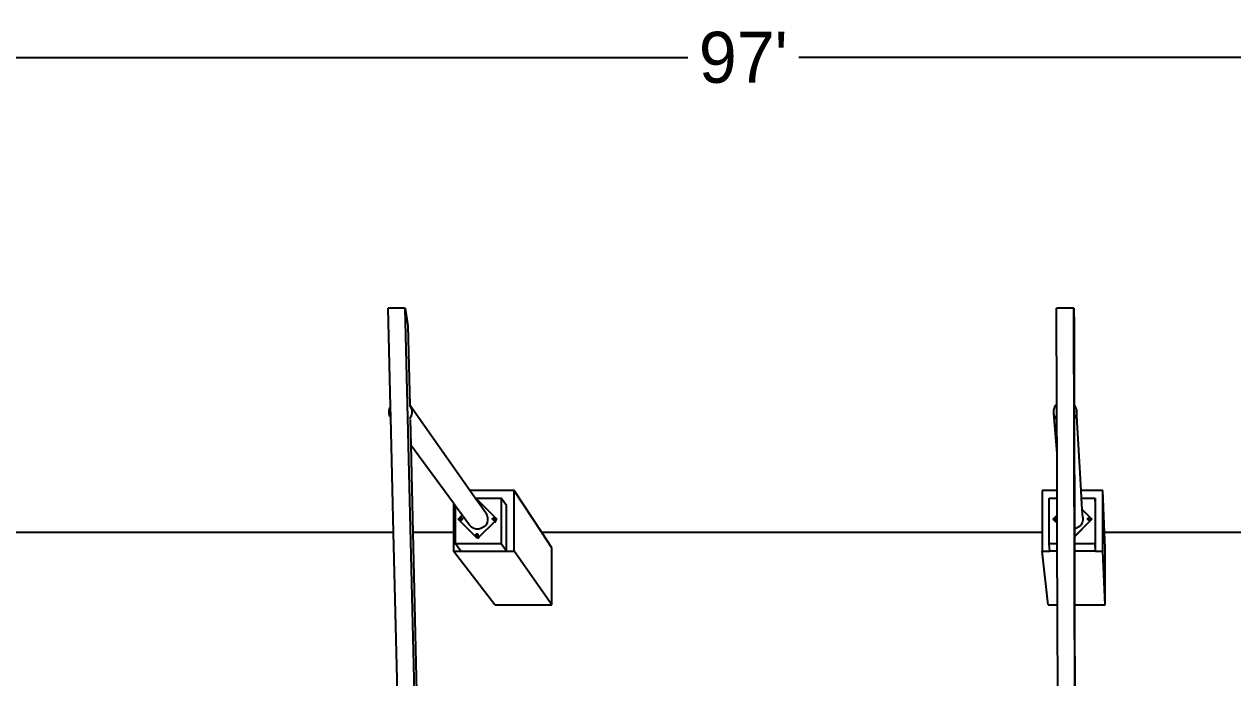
# Model space of a CAD drawing. Header units: inches. Extents: x -1152 to 1243, y -567 to 664.
# Drawn here: x -524 to 45, y 356 to 664 of the extents above; entities that cross this region are included whole.
import ezdxf

# ---------------------------------------------------------------- set-up
doc = ezdxf.new("R2010")
doc.units = ezdxf.units.IN
doc.header["$MEASUREMENT"] = 0
doc.dimstyles.get("Standard").update_dxf_attribs({"dimtxt": 24, "dimasz": 0.18, "dimexe": 0.18, "dimexo": 0.0625, "dimgap": 0.09, "dimtad": 0, "dimtih": 1, "dimtoh": 1, "dimdec": 4, "dimzin": 0, "dimdsep": 46, "dimtxsty": 'Standard', "dimcen": 0.09, "dimclrd": 1, "dimclre": 1, "dimclrt": 1, "dimadec": 0, "dimazin": 0, "dimtfac": 1, "dimtdec": 4, "dimtofl": 0, "dimtmove": 0, "dimatfit": 3, "dimfxl": 1, "dimtolj": 1, "dimtzin": 0, "dimarcsym": 0})

# ---------------------------------------------------------------- blocks, each defined once
blk = doc.blocks.new('*D2')
at = {"color": 1, "lineweight": -2, "transparency": 16777216}
for p, q in [((-970.13, 521.68), (-970.13, 647.97)), ((-969.95, 647.79), (-211.32, 647.79)), ((599.49, 647.79), (-159.14, 647.79)), ((599.67, 529.92), (599.67, 647.97))]:
    blk.add_line(p, q, dxfattribs=at)
at = {"color": 1, "transparency": 16777216}
for points in [[(-969.95, 647.82), (-969.95, 647.76), (-970.13, 647.79)], [(599.49, 647.82), (599.49, 647.76), (599.67, 647.79)]]:
    blk.add_solid(points, dxfattribs=at)
at = {"layer": 'Defpoints', "color": 0, "transparency": 16777216}
for p in [(599.67, 647.79), (599.67, 529.86), (-970.13, 521.62)]:
    blk.add_point(p, dxfattribs=at)
at = {"color": 1, "transparency": 16777216, "insert": (-185.23, 647.79), "char_height": 24, "attachment_point": 5}
blk.add_mtext("\\A1;97'", dxfattribs=at)

msp = doc.modelspace()

# ---------------------------------------------------------------- linework, layer by layer
for p, q in [((-344.30649, 529.8555), (-352.40926, 529.8555)), ((-351.28329, 483.61344), (-352.40926, 529.8555)), ((-318.2234, -566.54973), (-344.30649, 529.8555)), ((-344.30649, 529.8555), (-343.07036, 521.61805)), ((-29.64883, 529.8555), (-37.7516, 529.8555)), ((-37.6341, 484.80823), (-37.7516, 529.8555)), ((-27.40277, -566.54973), (-29.64883, 529.8555)), ((-29.64883, 529.8555), (-29.54238, 521.61805)), ((-343.07036, 521.61805), (-342.18395, 484.23329)), ((-29.54238, 521.61805), (-29.46622, 484.31491)), ((-351.55184, 483.13467), (-351.28329, 483.61344)), ((-351.1575, 478.44726), (-351.28329, 483.61344)), ((-342.26515, 484.3264), (-341.63047, 483.25798)), ((-342.18395, 484.23329), (-342.18342, 484.21074)), ((-313.88718, 444.1898), (-342.18395, 484.23329)), ((-38.75973, 483.13467), (-38.07397, 484.35728)), ((-38.07397, 484.35728), (-37.6341, 484.80823)), ((-37.61491, 477.45138), (-37.6341, 484.80823)), ((-29.47304, 484.3264), (-29.46622, 484.31491)), ((-29.46622, 484.31491), (-28.83836, 483.25798)), ((-351.89779, 481.77623), (-351.55184, 483.13467)), ((-351.88037, 480.37453), (-351.89779, 481.77623)), ((-351.50076, 479.0251), (-351.88037, 480.37453)), ((-351.1575, 478.44726), (-351.50076, 479.0251)), ((-349.8408, 424.37246), (-351.1575, 478.44726)), ((-341.57939, 479.14841), (-342.26515, 477.92579)), ((-341.63047, 483.25798), (-341.25085, 481.90855)), ((-341.23343, 480.50685), (-341.57939, 479.14841)), ((-341.25085, 481.90855), (-341.23343, 480.50685)), ((-39.10569, 481.77623), (-38.75973, 483.13467)), ((-39.08827, 480.37453), (-39.10569, 481.77623)), ((-38.70865, 479.0251), (-39.08827, 480.37453)), ((-37.57399, 461.76487), (-39.08827, 480.37453)), ((-37.99272, 477.81991), (-38.70865, 479.0251)), ((-37.61491, 477.45138), (-37.99272, 477.81991)), ((-28.78728, 479.14841), (-29.47304, 477.92579)), ((-28.83836, 483.25798), (-28.45874, 481.90855)), ((-28.44132, 480.50685), (-28.78728, 479.14841)), ((-28.45874, 481.90855), (-28.44132, 480.50685)), ((-26.23129, 444.1898), (-28.45874, 481.90855)), ((-342.0265, 477.59255), (-341.73976, 465.49921)), ((-37.57399, 461.76487), (-37.61491, 477.45138)), ((-29.45249, 477.59255), (-29.34732, 426.08303)), ((-321.67065, 438.16218), (-341.73976, 465.49921)), ((-341.73976, 465.49921), (-340.76462, 424.37246)), ((-37.52815, 444.1898), (-37.57399, 461.76487)), ((-293.12015, 444.1898), (-313.88718, 444.1898)), ((-311.36322, 440.61808), (-313.88718, 444.1898)), ((-293.12015, 415.6393), (-293.12015, 444.1898)), ((-280.04273, 424.37246), (-293.12015, 444.1898)), ((-37.52815, 444.1898), (-44.49288, 444.1898)), ((-44.49288, 444.1898), (-44.49288, 424.37246)), ((-37.51883, 440.61808), (-37.52815, 444.1898)), ((-15.94238, 444.1898), (-26.23129, 444.1898)), ((-26.02037, 440.61808), (-26.23129, 444.1898)), ((-15.94238, 415.6393), (-15.94238, 444.1898)), ((-15.23112, 424.37246), (-15.94238, 444.1898)), ((-321.67065, 438.16218), (-321.67065, 424.37246)), ((-320.69723, 436.83623), (-321.67065, 438.16218)), ((-311.36322, 440.61808), (-299.10965, 440.61808)), ((-310.55065, 439.46819), (-311.36322, 440.61808)), ((-310.55065, 439.46819), (-310.29312, 439.72572)), ((-309.96853, 438.64442), (-310.55065, 439.46819)), ((-310.29312, 439.72572), (-309.49204, 438.92464)), ((-310.29312, 439.72572), (-310.29312, 439.10375)), ((-309.96853, 438.64442), (-309.72667, 438.7446)), ((-306.5155, 433.75795), (-309.96853, 438.64442)), ((-309.72667, 438.7446), (-309.49204, 438.92464)), ((-309.49204, 438.92464), (-302.00877, 431.44137)), ((-299.10965, 440.61808), (-299.10965, 419.03049)), ((-296.68897, 437.05217), (-299.10965, 440.61808)), ((-41.25797, 440.61808), (-37.51883, 440.61808)), ((-41.25797, 419.03049), (-41.25797, 440.61808)), ((-37.49757, 432.46683), (-37.51883, 440.61808)), ((-26.02037, 440.61808), (-19.67039, 440.61808)), ((-25.69962, 435.18666), (-26.02037, 440.61808)), ((-19.67039, 440.61808), (-19.67039, 419.03049)), ((-19.5112, 437.05217), (-19.67039, 440.61808)), ((-320.69723, 419.03049), (-320.69723, 436.83623)), ((-317.51596, 432.50288), (-320.69723, 436.83623)), ((-318.57747, 431.44137), (-317.51596, 432.50288)), ((-314.07074, 427.80999), (-317.51596, 432.50288)), ((-306.5155, 433.75795), (-305.8745, 432.67889)), ((-305.8745, 432.67889), (-305.53462, 431.4707)), ((-296.68897, 415.6393), (-296.68897, 437.05217)), ((-38.52303, 431.44137), (-37.49757, 432.46683)), ((-37.49404, 431.11308), (-37.49757, 432.46683)), ((-25.69962, 435.18666), (-21.95433, 431.44137)), ((-25.48018, 431.4707), (-25.69962, 435.18666)), ((-19.5112, 415.6393), (-19.5112, 437.05217)), ((-319.37855, 430.64029), (-318.57747, 431.44137)), ((-318.57747, 429.83921), (-319.37855, 430.64029)), ((-319.36097, 430.61658), (-319.37855, 430.64029)), ((-319.37855, 430.64029), (-318.29166, 430.64029)), ((-318.55993, 429.81555), (-319.36097, 430.61658)), ((-318.39743, 431.20674), (-318.57747, 431.44137)), ((-318.57747, 429.83921), (-318.39743, 430.07384)), ((-318.55993, 429.81555), (-318.57747, 429.83921)), ((-311.0942, 422.35594), (-318.57747, 429.83921)), ((-311.07708, 422.33269), (-318.55993, 429.81555)), ((-318.30282, 430.97832), (-318.39743, 431.20674)), ((-318.39743, 430.07384), (-318.28425, 430.34707)), ((-318.3352, 430.82343), (-318.3204, 430.93585)), ((-318.3204, 430.71101), (-318.3352, 430.82343)), ((-318.3204, 430.93585), (-318.30282, 430.97832)), ((-318.27701, 430.60626), (-318.3204, 430.71101)), ((-318.30282, 430.97832), (-318.27701, 431.04061)), ((-318.29931, 430.66008), (-318.29905, 430.65813)), ((-318.29905, 430.65813), (-318.29166, 430.64029)), ((-318.29166, 430.64029), (-318.25413, 430.54969)), ((-318.28425, 430.34707), (-318.25407, 430.57635)), ((-318.27701, 431.04061), (-318.20798, 431.13057)), ((-318.25407, 430.57635), (-318.27701, 430.60626)), ((-318.25413, 430.54969), (-318.19209, 430.46883)), ((-318.24962, 430.57056), (-318.25407, 430.57635)), ((-318.24962, 430.57056), (-318.24834, 430.56746)), ((-318.24834, 430.56746), (-318.23933, 430.54573)), ((-318.24248, 430.56126), (-318.24834, 430.56746)), ((-318.24087, 430.55735), (-318.24248, 430.56126)), ((-318.20798, 430.5163), (-318.24248, 430.56126)), ((-318.18125, 430.47966), (-318.24087, 430.55735)), ((-318.23933, 430.54573), (-318.16788, 430.45261)), ((-318.20798, 431.13057), (-318.11803, 431.1996)), ((-318.17213, 430.48879), (-318.20798, 430.5163)), ((-318.19209, 430.46883), (-318.18738, 430.4627)), ((-318.18738, 430.4627), (-318.18268, 430.45657)), ((-318.18268, 430.45657), (-318.08956, 430.38512)), ((-318.18125, 430.47966), (-318.17213, 430.48879)), ((-318.17185, 430.4674), (-318.18125, 430.47966)), ((-318.11803, 430.44727), (-318.17213, 430.48879)), ((-318.0819, 430.39838), (-318.17185, 430.4674)), ((-318.16788, 430.45261), (-318.07476, 430.38115)), ((-318.11803, 431.1996), (-318.01327, 431.24299)), ((-318.01327, 430.40388), (-318.11803, 430.44727)), ((-318.08956, 430.38512), (-317.98112, 430.3402)), ((-317.97715, 430.355), (-318.0819, 430.39838)), ((-317.96632, 430.33623), (-318.07476, 430.38115)), ((-318.01327, 431.24299), (-317.90085, 431.25779)), ((-317.90085, 430.38908), (-318.01327, 430.40388)), ((-317.98112, 430.3402), (-317.97346, 430.33919)), ((-317.86474, 430.3402), (-317.97715, 430.355)), ((-317.97346, 430.33919), (-317.86474, 430.32488)), ((-317.96632, 430.33623), (-317.84994, 430.32091)), ((-317.90085, 431.25779), (-317.78843, 431.24299)), ((-317.78843, 430.40388), (-317.90085, 430.38908)), ((-317.86474, 430.3402), (-317.86474, 430.39383)), ((-317.75234, 430.355), (-317.86474, 430.3402)), ((-317.86474, 430.33714), (-317.86474, 430.3402)), ((-317.86474, 430.32488), (-317.74837, 430.3402)), ((-317.86474, 430.32488), (-317.86474, 430.33714)), ((-317.84994, 430.32091), (-317.73357, 430.33623)), ((-317.78843, 431.24299), (-317.68367, 431.1996)), ((-317.68367, 430.44727), (-317.78843, 430.40388)), ((-317.65076, 430.39595), (-317.75234, 430.355)), ((-317.74837, 430.3402), (-317.63993, 430.38512)), ((-317.73357, 430.33623), (-317.62513, 430.38115)), ((-317.68367, 431.1996), (-317.64, 431.16609)), ((-317.59371, 430.5163), (-317.68367, 430.44727)), ((-317.65076, 430.39595), (-317.55764, 430.4674)), ((-317.62513, 431.15993), (-317.64, 431.16609)), ((-317.64, 431.16609), (-317.59371, 431.13057)), ((-317.63993, 430.38512), (-317.54681, 430.45657)), ((-317.53201, 431.08848), (-317.62513, 431.15993)), ((-317.62513, 430.38115), (-317.53201, 430.45261)), ((-317.59371, 431.13057), (-317.52468, 431.04061)), ((-317.52468, 430.60626), (-317.59371, 430.5163)), ((-317.48619, 430.56053), (-317.55764, 430.4674)), ((-317.47535, 430.99932), (-317.54681, 431.09244)), ((-317.54681, 430.45657), (-317.47535, 430.54969)), ((-317.48862, 430.99166), (-317.52468, 431.04061)), ((-317.52468, 431.04061), (-317.52292, 431.03636)), ((-317.48129, 430.71101), (-317.52468, 430.60626)), ((-317.52292, 431.03636), (-317.48862, 430.99166)), ((-317.52292, 431.03636), (-317.48129, 430.93585)), ((-317.48862, 430.99166), (-317.44523, 430.88691)), ((-317.48619, 430.56053), (-317.44702, 430.65509)), ((-317.48129, 430.93585), (-317.46649, 430.82343)), ((-317.46649, 430.82343), (-317.48129, 430.71101)), ((-317.43044, 430.89088), (-317.47535, 430.99932)), ((-317.47535, 430.54969), (-317.4317, 430.65509)), ((-317.44702, 430.65509), (-317.44523, 430.6621)), ((-317.44523, 430.88691), (-317.43044, 430.77451)), ((-317.43044, 430.77451), (-317.44523, 430.6621)), ((-317.4317, 430.65509), (-317.43044, 430.65813)), ((-317.41511, 430.77451), (-317.43044, 430.89088)), ((-317.43044, 430.65813), (-317.41511, 430.77451)), ((-313.1723, 426.9336), (-314.07074, 427.80999)), ((-312.07764, 426.31962), (-313.1723, 426.9336)), ((-302.34544, 429.46226), (-309.46248, 422.34522)), ((-302.36823, 429.47975), (-309.45637, 422.39161)), ((-307.31914, 427.00635), (-308.3982, 426.36535)), ((-306.44276, 427.90479), (-307.31914, 427.00635)), ((-305.82877, 428.99944), (-306.44276, 427.90479)), ((-305.51902, 430.21571), (-305.82877, 428.99944)), ((-305.53462, 431.4707), (-305.51902, 430.21571)), ((-303.20953, 430.80863), (-303.19473, 430.92105)), ((-303.19473, 430.69621), (-303.20953, 430.80863)), ((-303.19473, 430.92105), (-303.15133, 431.02581)), ((-303.15133, 430.59146), (-303.19473, 430.69621)), ((-303.17615, 430.65136), (-303.17509, 430.64333)), ((-303.17509, 430.64333), (-303.13017, 430.53489)), ((-303.15133, 431.02581), (-303.08231, 431.11577)), ((-303.11691, 430.54255), (-303.15133, 430.59146)), ((-303.12054, 430.55132), (-303.15133, 430.59146)), ((-303.13017, 430.53489), (-303.06813, 430.45403)), ((-303.11691, 430.54255), (-303.12054, 430.55132)), ((-303.08231, 430.5015), (-303.12054, 430.55132)), ((-303.05729, 430.46486), (-303.11691, 430.54255)), ((-303.08231, 431.11577), (-302.99235, 431.1848)), ((-303.04743, 430.47473), (-303.08231, 430.5015)), ((-303.06813, 430.45403), (-303.06955, 430.45261)), ((-303.06955, 430.45261), (-303.06342, 430.4479)), ((-303.05729, 430.46486), (-303.06813, 430.45403)), ((-303.06813, 430.45403), (-303.06342, 430.4479)), ((-303.06342, 430.4479), (-302.97643, 430.38115)), ((-303.06342, 430.4479), (-303.05872, 430.44177)), ((-303.05872, 430.44177), (-302.9656, 430.37032)), ((-303.04743, 430.47473), (-303.05729, 430.46486)), ((-303.04789, 430.45261), (-303.05729, 430.46486)), ((-302.95794, 430.38359), (-303.04789, 430.45261)), ((-302.99235, 430.43247), (-303.04743, 430.47473)), ((-302.99235, 431.1848), (-302.88759, 431.22819)), ((-302.88759, 430.38908), (-302.99235, 430.43247)), ((-302.97643, 430.38115), (-302.86799, 430.33623)), ((-302.9656, 430.37032), (-302.85716, 430.3254)), ((-302.85319, 430.3402), (-302.95794, 430.38359)), ((-302.88759, 431.22819), (-302.77517, 431.24299)), ((-302.77517, 430.37428), (-302.88759, 430.38908)), ((-302.86799, 430.33623), (-302.75162, 430.32091)), ((-302.85716, 430.3254), (-302.74078, 430.31008)), ((-302.74078, 430.3254), (-302.85319, 430.3402)), ((-302.77517, 431.24299), (-302.66275, 431.22819)), ((-302.66275, 430.38908), (-302.77517, 430.37428)), ((-302.75162, 430.32091), (-302.74078, 430.32234)), ((-302.74078, 430.3254), (-302.74078, 430.3788)), ((-302.62838, 430.3402), (-302.74078, 430.3254)), ((-302.74078, 430.32234), (-302.63524, 430.33623)), ((-302.74078, 430.32234), (-302.74078, 430.3254)), ((-302.74078, 430.31008), (-302.62441, 430.3254)), ((-302.74078, 430.31008), (-302.74078, 430.32234)), ((-302.66275, 431.22819), (-302.55799, 431.1848)), ((-302.55799, 430.43247), (-302.66275, 430.38908)), ((-302.63524, 430.33623), (-302.62838, 430.3402)), ((-302.5268, 430.38115), (-302.62838, 430.3402)), ((-302.62441, 430.3254), (-302.51597, 430.37032)), ((-302.55799, 431.1848), (-302.46803, 431.11577)), ((-302.46803, 430.5015), (-302.55799, 430.43247)), ((-302.5268, 430.38115), (-302.43368, 430.45261)), ((-302.51597, 430.37032), (-302.42285, 430.44177)), ((-302.46803, 431.11577), (-302.46629, 431.11349)), ((-302.399, 430.59146), (-302.46803, 430.5015)), ((-302.43368, 431.08848), (-302.46629, 431.11349)), ((-302.46629, 431.11349), (-302.399, 431.02581)), ((-302.36223, 430.99536), (-302.43368, 431.08848)), ((-302.36223, 430.54573), (-302.43368, 430.45261)), ((-302.35139, 430.98452), (-302.42285, 431.07764)), ((-302.42285, 430.44177), (-302.35139, 430.53489)), ((-302.36466, 430.97686), (-302.399, 431.02581)), ((-302.399, 431.02581), (-302.39523, 431.0167)), ((-302.35561, 430.69621), (-302.399, 430.59146)), ((-302.39523, 431.0167), (-302.36466, 430.97686)), ((-302.39523, 431.0167), (-302.35561, 430.92105)), ((-302.00964, 429.83834), (-302.36823, 429.47975)), ((-302.36823, 429.47975), (-302.34544, 429.46226)), ((-302.36466, 430.97686), (-302.32127, 430.87211)), ((-302.31731, 430.88691), (-302.36223, 430.99536)), ((-302.33636, 430.60817), (-302.36223, 430.54573)), ((-302.35561, 430.92105), (-302.34081, 430.80863)), ((-302.34081, 430.80863), (-302.35561, 430.69621)), ((-302.30648, 430.87608), (-302.35139, 430.98452)), ((-302.35139, 430.53489), (-302.30774, 430.64029)), ((-301.99215, 429.81555), (-302.34544, 429.46226)), ((-302.34544, 429.46226), (-302.3109, 429.43575)), ((-302.32196, 430.78178), (-302.34059, 430.64029)), ((-302.34059, 430.64029), (-302.33636, 430.60817)), ((-302.32306, 430.64029), (-302.33636, 430.60817)), ((-302.33636, 430.60817), (-302.30199, 430.34707)), ((-302.32306, 430.64029), (-302.33452, 430.64029)), ((-302.32127, 430.6473), (-302.32306, 430.64029)), ((-302.30774, 430.64029), (-302.32306, 430.64029)), ((-302.32127, 430.87211), (-302.31567, 430.82956)), ((-302.30648, 430.75971), (-302.32127, 430.6473)), ((-302.32127, 430.6473), (-302.31731, 430.65417)), ((-302.31271, 430.85202), (-302.31731, 430.88691)), ((-302.31731, 430.65417), (-302.30199, 430.77054)), ((-302.31271, 430.85202), (-302.31567, 430.82956)), ((-302.31567, 430.82956), (-302.30648, 430.75971)), ((-302.30199, 430.9335), (-302.31271, 430.85202)), ((-302.30199, 430.77054), (-302.31271, 430.85202)), ((-302.3109, 429.43575), (-302.20269, 429.39093)), ((-302.30774, 430.64029), (-302.30648, 430.64333)), ((-301.20769, 430.64029), (-302.30774, 430.64029)), ((-302.29115, 430.75971), (-302.30648, 430.87608)), ((-302.30648, 430.64333), (-302.29115, 430.75971)), ((-302.18881, 431.20674), (-302.30199, 430.9335)), ((-302.30199, 430.34707), (-302.18881, 430.07384)), ((-302.20269, 429.39093), (-302.08657, 429.37564)), ((-302.00877, 431.44137), (-302.18881, 431.20674)), ((-302.18881, 430.07384), (-302.00877, 429.83921)), ((-302.08657, 429.37564), (-301.97046, 429.39093)), ((-302.00877, 429.83921), (-302.00964, 429.83834)), ((-302.00964, 429.83834), (-301.99215, 429.81555)), ((-302.00877, 431.44137), (-301.20769, 430.64029)), ((-301.73982, 430.10816), (-302.00877, 429.83921)), ((-301.99215, 429.81555), (-302.00877, 429.83921)), ((-301.72321, 430.08448), (-301.99215, 429.81555)), ((-301.97046, 429.39093), (-301.86225, 429.43575)), ((-301.86225, 429.43575), (-301.76934, 429.50705)), ((-301.76934, 429.50705), (-301.69804, 429.59996)), ((-301.21125, 430.63673), (-301.73982, 430.10816)), ((-301.72321, 430.08448), (-301.73982, 430.10816)), ((-301.19111, 430.61658), (-301.72321, 430.08448)), ((-301.69804, 430.04861), (-301.72321, 430.08448)), ((-301.65322, 429.9404), (-301.69804, 430.04861)), ((-301.69804, 429.59996), (-301.67563, 429.65407)), ((-301.67563, 429.65407), (-301.65329, 429.70827)), ((-301.65329, 429.70827), (-301.63793, 429.82429)), ((-301.63793, 429.82429), (-301.65322, 429.9404)), ((-301.20769, 430.64029), (-301.21125, 430.63673)), ((-301.21125, 430.63673), (-301.19111, 430.61658)), ((-301.19111, 430.61658), (-301.20769, 430.64029)), ((-39.32411, 430.64029), (-38.52303, 431.44137)), ((-38.52303, 429.83921), (-39.32411, 430.64029)), ((-39.32195, 430.61658), (-39.32411, 430.64029)), ((-39.32411, 430.64029), (-38.23722, 430.64029)), ((-38.52091, 429.81555), (-39.32195, 430.61658)), ((-38.34299, 431.20674), (-38.52303, 431.44137)), ((-38.52303, 429.83921), (-38.34299, 430.07384)), ((-38.52091, 429.81555), (-38.52303, 429.83921)), ((-37.48801, 428.80419), (-38.52303, 429.83921)), ((-37.48796, 428.7826), (-38.52091, 429.81555)), ((-38.23247, 430.93992), (-38.34299, 431.20674)), ((-38.34299, 430.07384), (-38.22981, 430.34707)), ((-38.24461, 430.89088), (-38.25993, 430.77451)), ((-38.25993, 430.77451), (-38.24461, 430.65813)), ((-38.24895, 430.82343), (-38.23415, 430.93585)), ((-38.24461, 430.77451), (-38.24895, 430.82343)), ((-38.24356, 430.78247), (-38.24895, 430.82343)), ((-38.24513, 430.77054), (-38.24461, 430.77451)), ((-38.22981, 430.6621), (-38.24513, 430.77054)), ((-38.23796, 430.90693), (-38.24461, 430.89088)), ((-38.24356, 430.78247), (-38.24461, 430.77451)), ((-38.24461, 430.65813), (-38.23722, 430.64029)), ((-38.23415, 430.71101), (-38.24356, 430.78247)), ((-38.23722, 430.64029), (-38.22406, 430.64029)), ((-38.23722, 430.64029), (-38.19969, 430.54969)), ((-38.23415, 430.93585), (-38.23247, 430.93992)), ((-38.1945, 430.61528), (-38.23415, 430.71101)), ((-38.23247, 430.93992), (-38.19076, 431.04061)), ((-38.22981, 430.6621), (-38.22981, 430.65417)), ((-38.22981, 430.6621), (-38.19834, 430.58612)), ((-38.22981, 430.65417), (-38.19913, 430.5801)), ((-38.22981, 430.34707), (-38.19913, 430.5801)), ((-38.22406, 430.64029), (-38.22078, 430.64029)), ((-38.22078, 430.64029), (-38.20486, 430.64029)), ((-38.19969, 430.54969), (-38.13764, 430.46883)), ((-38.19913, 430.5801), (-38.19834, 430.58612)), ((-38.19913, 430.5801), (-38.18489, 430.54573)), ((-38.19834, 430.58612), (-38.1945, 430.61528)), ((-38.18642, 430.55735), (-38.19834, 430.58612)), ((-38.19076, 430.60626), (-38.1945, 430.61528)), ((-38.19076, 431.04061), (-38.12173, 431.13057)), ((-38.12173, 430.5163), (-38.19076, 430.60626)), ((-38.12681, 430.47966), (-38.18642, 430.55735)), ((-38.18489, 430.54573), (-38.11344, 430.45261)), ((-38.13764, 430.46883), (-38.13294, 430.4627)), ((-38.13294, 430.4627), (-38.12824, 430.45657)), ((-38.12824, 430.45657), (-38.03512, 430.38512)), ((-38.12681, 430.47966), (-38.10388, 430.5026)), ((-38.1174, 430.4674), (-38.12681, 430.47966)), ((-38.12173, 431.13057), (-38.03178, 431.1996)), ((-38.10388, 430.5026), (-38.12173, 430.5163)), ((-38.02746, 430.39838), (-38.1174, 430.4674)), ((-38.11344, 430.45261), (-38.02032, 430.38115)), ((-38.03178, 430.44727), (-38.10388, 430.5026)), ((-38.03512, 430.38512), (-37.92667, 430.3402)), ((-38.03178, 431.1996), (-37.92702, 431.24299)), ((-37.92702, 430.40388), (-38.03178, 430.44727)), ((-37.92271, 430.355), (-38.02746, 430.39838)), ((-37.91188, 430.33623), (-38.02032, 430.38115)), ((-37.92702, 431.24299), (-37.8146, 431.25779)), ((-37.8146, 430.38908), (-37.92702, 430.40388)), ((-37.92667, 430.3402), (-37.91901, 430.33919)), ((-37.8103, 430.3402), (-37.92271, 430.355)), ((-37.91901, 430.33919), (-37.8103, 430.32488)), ((-37.91188, 430.33623), (-37.7955, 430.32091)), ((-37.8146, 431.25779), (-37.70218, 431.24299)), ((-37.70218, 430.40388), (-37.8146, 430.38908)), ((-37.8103, 430.3402), (-37.8103, 430.38964)), ((-37.69789, 430.355), (-37.8103, 430.3402)), ((-37.8103, 430.33714), (-37.8103, 430.3402)), ((-37.8103, 430.32488), (-37.69393, 430.3402)), ((-37.8103, 430.32488), (-37.8103, 430.33714)), ((-37.7955, 430.32091), (-37.67913, 430.33623)), ((-37.70218, 431.24299), (-37.59742, 431.1996)), ((-37.59742, 430.44727), (-37.70218, 430.40388)), ((-37.59632, 430.39595), (-37.69789, 430.355)), ((-37.69393, 430.3402), (-37.58549, 430.38512)), ((-37.67913, 430.33623), (-37.57069, 430.38115)), ((-37.59742, 431.1996), (-37.50746, 431.13057)), ((-37.50746, 430.5163), (-37.59742, 430.44727)), ((-37.59632, 430.39595), (-37.5032, 430.4674)), ((-37.58549, 430.38512), (-37.49237, 430.45657)), ((-37.57069, 430.38115), (-37.49229, 430.44131)), ((-37.50746, 431.13057), (-37.49404, 431.11308)), ((-37.49253, 430.53575), (-37.50746, 430.5163)), ((-37.5032, 430.4674), (-37.49239, 430.48149)), ((-37.49253, 430.53575), (-37.49404, 431.11308)), ((-37.49239, 430.48149), (-37.49253, 430.53575)), ((-37.49229, 430.44131), (-37.49239, 430.48149)), ((-37.48801, 428.80419), (-37.49229, 430.44131)), ((-37.48796, 428.7826), (-37.48801, 428.80419)), ((-37.46252, 419.03049), (-37.48796, 428.7826)), ((-21.96392, 429.82962), (-29.33991, 422.45362)), ((-21.95312, 429.81555), (-29.33986, 422.42881)), ((-27.2647, 427.00635), (-28.34375, 426.36535)), ((-26.38832, 427.90479), (-27.2647, 427.00635)), ((-25.77433, 428.99944), (-26.38832, 427.90479)), ((-25.46458, 430.21571), (-25.77433, 428.99944)), ((-25.48018, 431.4707), (-25.46458, 430.21571)), ((-23.12065, 430.87608), (-23.13597, 430.75971)), ((-23.13597, 430.75971), (-23.12065, 430.64333)), ((-23.12328, 430.80863), (-23.10848, 430.92105)), ((-23.12065, 430.75971), (-23.12328, 430.80863)), ((-23.11874, 430.7742), (-23.12328, 430.80863)), ((-23.11148, 430.89821), (-23.12065, 430.87608)), ((-23.12065, 430.75971), (-23.11874, 430.7742)), ((-23.10585, 430.6473), (-23.12065, 430.75971)), ((-23.12065, 430.64333), (-23.07573, 430.53489)), ((-23.10848, 430.69621), (-23.11874, 430.7742)), ((-23.10848, 430.92105), (-23.06508, 431.02581)), ((-23.06508, 430.59146), (-23.10848, 430.69621)), ((-23.06246, 430.54255), (-23.10585, 430.6473)), ((-23.07573, 430.53489), (-23.01368, 430.45403)), ((-23.06508, 431.02581), (-22.99606, 431.11577)), ((-22.99606, 430.5015), (-23.06508, 430.59146)), ((-23.00285, 430.46486), (-23.06246, 430.54255)), ((-23.01368, 430.45403), (-23.01511, 430.45261)), ((-23.01511, 430.45261), (-23.00898, 430.4479)), ((-23.00285, 430.46486), (-23.01368, 430.45403)), ((-23.01368, 430.45403), (-23.00898, 430.4479)), ((-23.00898, 430.4479), (-22.92199, 430.38115)), ((-23.00898, 430.4479), (-23.00428, 430.44177)), ((-23.00428, 430.44177), (-22.91116, 430.37032)), ((-22.97917, 430.48854), (-23.00285, 430.46486)), ((-22.99344, 430.45261), (-23.00285, 430.46486)), ((-22.99606, 431.11577), (-22.9061, 431.1848)), ((-22.97917, 430.48854), (-22.99606, 430.5015)), ((-22.9035, 430.38359), (-22.99344, 430.45261)), ((-22.9061, 430.43247), (-22.97917, 430.48854)), ((-22.92199, 430.38115), (-22.81355, 430.33623)), ((-22.91116, 430.37032), (-22.80271, 430.3254)), ((-22.9061, 431.1848), (-22.80134, 431.22819)), ((-22.80134, 430.38908), (-22.9061, 430.43247)), ((-22.79875, 430.3402), (-22.9035, 430.38359)), ((-22.81355, 430.33623), (-22.69718, 430.32091)), ((-22.80271, 430.3254), (-22.68634, 430.31008)), ((-22.80134, 431.22819), (-22.68892, 431.24299)), ((-22.68892, 430.37428), (-22.80134, 430.38908)), ((-22.68634, 430.3254), (-22.79875, 430.3402)), ((-22.69718, 430.32091), (-22.68634, 430.32234)), ((-22.68892, 431.24299), (-22.5765, 431.22819)), ((-22.5765, 430.38908), (-22.68892, 430.37428)), ((-22.68634, 430.3254), (-22.68634, 430.37462)), ((-22.57393, 430.3402), (-22.68634, 430.3254)), ((-22.68634, 430.32234), (-22.5808, 430.33623)), ((-22.68634, 430.32234), (-22.68634, 430.3254)), ((-22.68634, 430.31008), (-22.56997, 430.3254)), ((-22.68634, 430.31008), (-22.68634, 430.32234)), ((-22.5808, 430.33623), (-22.57393, 430.3402)), ((-22.5765, 431.22819), (-22.47174, 431.1848)), ((-22.47174, 430.43247), (-22.5765, 430.38908)), ((-22.47236, 430.38115), (-22.57393, 430.3402)), ((-22.56997, 430.3254), (-22.46153, 430.37032)), ((-22.47236, 430.38115), (-22.37924, 430.45261)), ((-22.47174, 431.1848), (-22.38178, 431.11577)), ((-22.38178, 430.5015), (-22.47174, 430.43247)), ((-22.46153, 430.37032), (-22.36841, 430.44177)), ((-22.38178, 431.11577), (-22.31275, 431.02581)), ((-22.31275, 430.59146), (-22.38178, 430.5015)), ((-22.30779, 430.54573), (-22.37924, 430.45261)), ((-22.36841, 430.44177), (-22.29695, 430.53489)), ((-22.31275, 431.02581), (-22.26936, 430.92105)), ((-22.28318, 430.66286), (-22.31275, 430.59146)), ((-22.28192, 430.60817), (-22.30779, 430.54573)), ((-22.29695, 430.53489), (-22.2533, 430.64029)), ((-22.28318, 430.66286), (-22.28615, 430.64029)), ((-22.28615, 430.64029), (-22.28192, 430.60817)), ((-22.26936, 430.69621), (-22.28318, 430.66286)), ((-22.26862, 430.64029), (-22.28192, 430.60817)), ((-22.28192, 430.60817), (-22.24755, 430.34707)), ((-22.26862, 430.64029), (-22.28008, 430.64029)), ((-22.26936, 430.92105), (-22.2658, 430.89399)), ((-22.25652, 430.79377), (-22.26936, 430.69621)), ((-22.25203, 430.87608), (-22.26876, 430.91645)), ((-22.26683, 430.6473), (-22.26862, 430.64029)), ((-22.2533, 430.64029), (-22.26862, 430.64029)), ((-22.25203, 430.75971), (-22.26683, 430.6473)), ((-22.26683, 430.6473), (-22.26287, 430.65417)), ((-22.26287, 430.88691), (-22.2658, 430.89399)), ((-22.2658, 430.89399), (-22.25927, 430.84443)), ((-22.25827, 430.85202), (-22.26287, 430.88691)), ((-22.26287, 430.65417), (-22.24755, 430.77054)), ((-22.25827, 430.85202), (-22.25927, 430.84443)), ((-22.25927, 430.84443), (-22.25456, 430.80863)), ((-22.24755, 430.9335), (-22.25827, 430.85202)), ((-22.24755, 430.77054), (-22.25827, 430.85202)), ((-22.25456, 430.80863), (-22.25652, 430.79377)), ((-22.25652, 430.79377), (-22.25203, 430.75971)), ((-22.25203, 430.75971), (-22.25456, 430.80863)), ((-22.2533, 430.64029), (-22.25203, 430.64333)), ((-21.15325, 430.64029), (-22.2533, 430.64029)), ((-22.23671, 430.75971), (-22.25203, 430.87608)), ((-22.25203, 430.64333), (-22.23671, 430.75971)), ((-22.13437, 431.20674), (-22.24755, 430.9335)), ((-22.24755, 430.34707), (-22.13437, 430.07384)), ((-21.95433, 431.44137), (-22.13437, 431.20674)), ((-22.13437, 430.07384), (-21.95433, 429.83921)), ((-21.95433, 429.83921), (-21.96392, 429.82962)), ((-21.96392, 429.82962), (-21.95312, 429.81555)), ((-21.95433, 431.44137), (-21.15325, 430.64029)), ((-21.16452, 430.62902), (-21.95433, 429.83921)), ((-21.95312, 429.81555), (-21.95433, 429.83921)), ((-21.15208, 430.61658), (-21.95312, 429.81555)), ((-21.15325, 430.64029), (-21.16452, 430.62902)), ((-21.16452, 430.62902), (-21.15208, 430.61658)), ((-21.15208, 430.61658), (-21.15325, 430.64029)), ((-349.8408, 424.37246), (-544.85433, 424.37246)), ((-338.81336, -28.5092), (-349.8408, 424.37246)), ((-321.67065, 424.37246), (-340.76462, 424.37246)), ((-340.76462, 424.37246), (-336.07306, 226.50383)), ((-321.67065, 424.37246), (-321.67065, 415.6393)), ((-310.86138, 426.00987), (-312.07764, 426.31962)), ((-310.85957, 422.53598), (-311.0942, 422.35594)), ((-311.07708, 422.33269), (-311.0942, 422.35594)), ((-310.29312, 421.55486), (-311.0942, 422.35594)), ((-310.27604, 421.53165), (-311.07708, 422.33269)), ((-311.05532, 423.38156), (-311.04052, 423.49398)), ((-311.04052, 423.26914), (-311.05532, 423.38156)), ((-311.04052, 423.49398), (-310.99713, 423.59873)), ((-311.02047, 423.22074), (-311.04052, 423.26914)), ((-311.02047, 423.22074), (-311.02, 423.2171)), ((-311.02, 423.2171), (-310.99713, 423.16438)), ((-310.99713, 423.59873), (-310.9281, 423.68869)), ((-310.96181, 423.11632), (-310.99713, 423.16438)), ((-310.99713, 423.16438), (-310.97508, 423.10866)), ((-310.96364, 423.12073), (-310.99713, 423.16438)), ((-310.97508, 423.10866), (-310.90362, 423.01554)), ((-310.96181, 423.11632), (-310.96364, 423.12073)), ((-310.9281, 423.07442), (-310.96364, 423.12073)), ((-310.89279, 423.02637), (-310.96181, 423.11632)), ((-310.9281, 423.68869), (-310.83814, 423.75772)), ((-310.83814, 423.00539), (-310.9281, 423.07442)), ((-310.90362, 423.01554), (-310.8105, 422.94408)), ((-310.80284, 422.95735), (-310.89279, 423.02637)), ((-309.60639, 426.02546), (-310.86138, 426.00987)), ((-310.58634, 422.64915), (-310.85957, 422.53598)), ((-310.83814, 423.75772), (-310.73338, 423.80111)), ((-310.73338, 422.962), (-310.83814, 423.00539)), ((-310.8105, 422.94408), (-310.70206, 422.89916)), ((-310.69809, 422.91396), (-310.80284, 422.95735)), ((-310.73338, 423.80111), (-310.62096, 423.81591)), ((-310.62096, 422.9472), (-310.73338, 422.962)), ((-310.70206, 422.89916), (-310.58569, 422.88384)), ((-310.58569, 422.89916), (-310.69809, 422.91396)), ((-310.62096, 423.81591), (-310.50854, 423.80111)), ((-310.50854, 422.962), (-310.62096, 422.9472)), ((-310.29312, 422.68776), (-310.58634, 422.64915)), ((-310.58569, 422.89916), (-310.58569, 422.95184)), ((-310.47328, 422.91396), (-310.58569, 422.89916)), ((-310.58569, 422.88384), (-310.46932, 422.89916)), ((-310.58569, 422.88384), (-310.58569, 422.89916)), ((-310.50854, 423.80111), (-310.40379, 423.75772)), ((-310.40379, 423.00539), (-310.50854, 422.962)), ((-310.36853, 422.95735), (-310.47328, 422.91396)), ((-310.46932, 422.89916), (-310.36087, 422.94408)), ((-310.40379, 423.75772), (-310.31383, 423.68869)), ((-310.31383, 423.07442), (-310.40379, 423.00539)), ((-310.27859, 423.02637), (-310.36853, 422.95735)), ((-310.36087, 422.94408), (-310.26775, 423.01554)), ((-310.31383, 423.68869), (-310.2448, 423.59873)), ((-310.2448, 423.16438), (-310.31383, 423.07442)), ((-309.9999, 422.64915), (-310.29312, 422.68776)), ((-309.89149, 421.95649), (-310.29312, 421.55486)), ((-310.27604, 421.53165), (-310.29312, 421.55486)), ((-310.20957, 423.11632), (-310.27859, 423.02637)), ((-309.8451, 421.96259), (-310.27604, 421.53165)), ((-310.1963, 423.55829), (-310.26775, 423.65141)), ((-310.26775, 423.01554), (-310.1963, 423.10866)), ((-310.26775, 423.01554), (-310.26775, 421.55486)), ((-310.20957, 423.55063), (-310.2448, 423.59873)), ((-310.2448, 423.59873), (-310.24283, 423.59398)), ((-310.20141, 423.26914), (-310.2448, 423.16438)), ((-310.24283, 423.59398), (-310.20957, 423.55063)), ((-310.24283, 423.59398), (-310.20141, 423.49398)), ((-310.20957, 423.55063), (-310.16618, 423.44588)), ((-310.16618, 423.22107), (-310.20957, 423.11632)), ((-310.20141, 423.49398), (-310.18661, 423.38156)), ((-310.18661, 423.38156), (-310.20141, 423.26914)), ((-310.15138, 423.44985), (-310.1963, 423.55829)), ((-310.1963, 423.10866), (-310.15138, 423.2171)), ((-310.16618, 423.44588), (-310.15138, 423.33347)), ((-310.15138, 423.33347), (-310.16618, 423.22107)), ((-310.13606, 423.33347), (-310.15138, 423.44985)), ((-310.15138, 423.2171), (-310.13606, 423.33347)), ((-309.72667, 422.53598), (-309.9999, 422.64915)), ((-309.4978, 422.35018), (-309.89149, 421.95649)), ((-309.89149, 421.95649), (-309.8451, 421.96259)), ((-309.475, 422.33269), (-309.8451, 421.96259)), ((-309.8451, 421.96259), (-309.78732, 421.9702)), ((-309.78732, 421.9702), (-309.67912, 422.01502)), ((-309.49204, 422.35594), (-309.72667, 422.53598)), ((-309.67912, 422.01502), (-309.5862, 422.08632)), ((-308.3982, 426.36535), (-309.60639, 426.02546)), ((-309.5862, 422.08632), (-309.5149, 422.17923)), ((-309.5149, 422.17923), (-309.47008, 422.28744)), ((-309.49204, 422.35594), (-309.4978, 422.35018)), ((-309.475, 422.33269), (-309.4978, 422.35018)), ((-309.45637, 422.39161), (-309.49204, 422.35594)), ((-309.475, 422.33269), (-309.49204, 422.35594)), ((-309.46248, 422.34522), (-309.475, 422.33269)), ((-309.47008, 422.28744), (-309.46248, 422.34522)), ((-309.46248, 422.34522), (-309.45637, 422.39161)), ((-44.49288, 424.37246), (-280.04273, 424.37246)), ((-275.29646, 417.18005), (-280.04273, 424.37246)), ((-44.49288, 424.37246), (-44.49288, 415.6393)), ((-28.34375, 426.36535), (-29.34732, 426.08303)), ((-29.34732, 426.08303), (-29.33991, 422.45362)), ((-29.33991, 422.45362), (-29.33986, 422.42881)), ((-29.33986, 422.42881), (-29.33292, 419.03049)), ((222.30375, 424.37246), (-15.23112, 424.37246)), ((-14.97298, 417.18005), (-15.23112, 424.37246)), ((-302.1109, 390.36562), (-321.67065, 415.6393)), ((-321.67065, 415.6393), (-318.10184, 415.6393)), ((-318.10184, 415.6393), (-320.69723, 419.03049)), ((-299.10965, 419.03049), (-320.69723, 419.03049)), ((-318.10184, 415.6393), (-296.68897, 415.6393)), ((-296.68897, 415.6393), (-299.10965, 419.03049)), ((-296.68897, 415.6393), (-293.12015, 415.6393)), ((-275.29646, 390.36562), (-293.12015, 415.6393)), ((-275.29646, 390.36562), (-275.29646, 417.18005)), ((-41.78742, 390.36562), (-44.49288, 415.6393)), ((-44.49288, 415.6393), (-40.92407, 415.6393)), ((-40.92407, 415.6393), (-41.25797, 419.03049)), ((-37.46252, 419.03049), (-41.25797, 419.03049)), ((-37.45368, 415.6393), (-40.92407, 415.6393)), ((-37.45368, 415.6393), (-37.46252, 419.03049)), ((-37.38775, 390.36562), (-37.45368, 415.6393)), ((-19.67039, 419.03049), (-29.33292, 419.03049)), ((-29.33292, 419.03049), (-29.326, 415.6393)), ((-19.5112, 415.6393), (-29.326, 415.6393)), ((-29.326, 415.6393), (-29.2744, 390.36562)), ((-19.5112, 415.6393), (-19.67039, 419.03049)), ((-19.5112, 415.6393), (-15.94238, 415.6393)), ((-14.97298, 390.36562), (-15.94238, 415.6393)), ((-14.97298, 390.36562), (-14.97298, 417.18005)), ((-302.1109, 390.36562), (-275.29646, 390.36562)), ((-41.78742, 390.36562), (-37.38775, 390.36562)), ((-36.34734, -8.49912), (-37.38775, 390.36562)), ((-29.2744, 390.36562), (-14.97298, 390.36562)), ((-29.2744, 390.36562), (-28.93979, 226.48434))]:
    msp.add_line(p, q)

# ---------------------------------------------------------------- dimensions: what is measured, and where the dimension line sits
dim = msp.add_linear_dim(base=(599.6665, 647.79372), p1=(-970.12633, 521.61805), p2=(599.6665, 529.8555), text="97'", dimstyle='Standard')
dim.commit()
dim.dimension.update_dxf_attribs({"geometry": '*D2', "text_midpoint": (-185.22991, 647.79372)})

doc.saveas('drawing.dxf')
